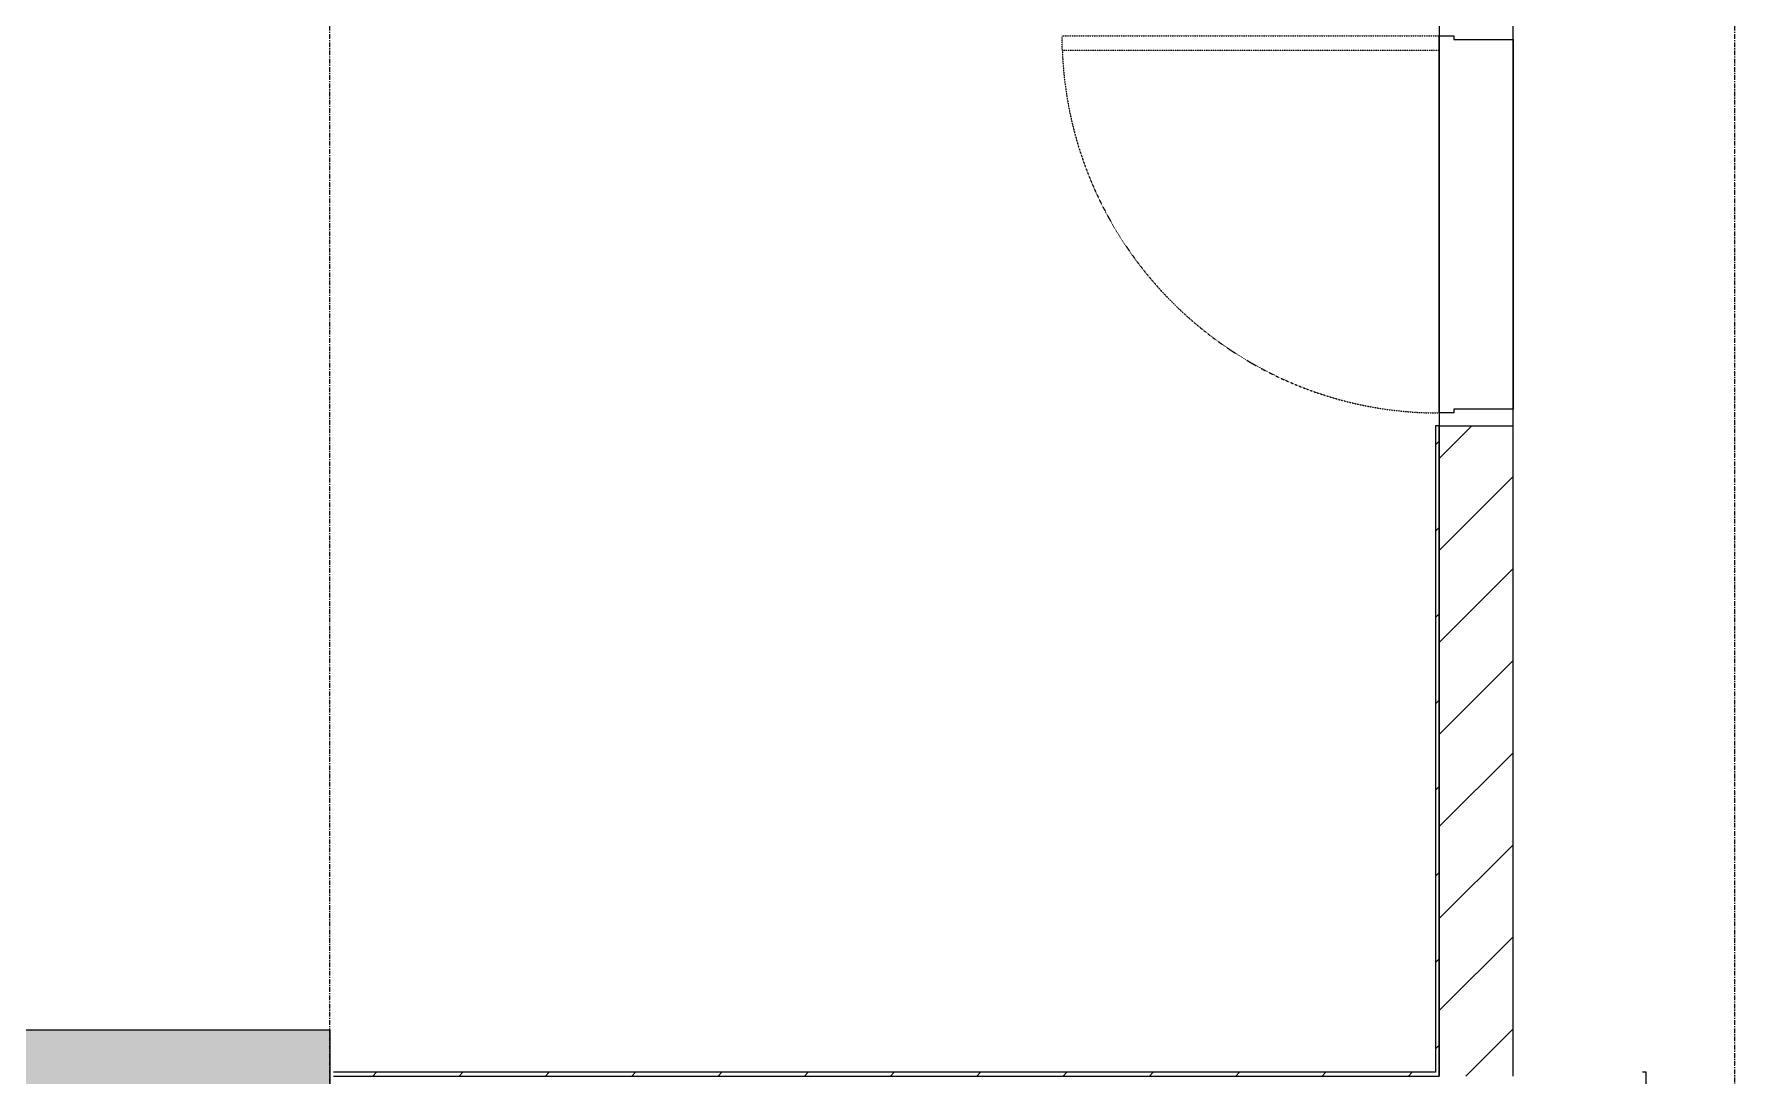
# Model space of a CAD drawing. Header units: millimetres. Extents: x 5359 to 218750, y -16347 to 109893.
# Drawn here: x 38053 to 42653, y 61837 to 64655 of the extents above; entities that cross this region are included whole.
import ezdxf

# ---------------------------------------------------------------- set-up
doc = ezdxf.new("R2010")
doc.units = ezdxf.units.MM
doc.linetypes.add('Grid Line', pattern=[22.225, 12.7, -3.175, 3.175, -3.175])
doc.linetypes.add('NET VAN', pattern=[1.06, 0.53, -0.53])
for name, color, linetype, lineweight in [('0-1', 7, 'Continuous', 5), ('A-DETL-GENF-2', 9, 'NET VAN', 9), ('A-DOOR', 31, 'Continuous', 9), ('A-DOOR-FRAM', 31, 'Continuous', 9), ('A-FLOR-1', 9, 'Continuous', 9), ('A-WALL', 113, 'Continuous', 9), ('A-WALL-3', 113, 'Continuous', 18), ('A-WALL-PATT-2', 9, 'Continuous', 9), ('A-WALL-PATT-3', 111, 'Continuous', 9), ('I-WALL-1', 53, 'Continuous', 18), ('I-WALL-3', 2, 'Continuous', 18), ('S-COLS-2', 53, 'Continuous', 18), ('S-COLS-3', 9, 'Continuous', 9), ('S-GRID-1', 1, 'Grid Line', 9)]:
    doc.layers.add(name, color=color, linetype=linetype, lineweight=lineweight)
pattern_1 = [(45, (0, 0), (-116.67262, 116.67262), [])]

# ---------------------------------------------------------------- blocks, each defined once
blk = doc.blocks.new('M_Concrete-Rectangular-Column2 - 450x1300-812578-TKCS_MB ĐỊNH VỊ CỔNG-HÀNG RÀO')
at = {"layer": 'S-COLS-3'}
blk.add_hatch(color=256, dxfattribs=at).paths.add_polyline_path([(-650, 225), (-650, -225), (650, -225), (650, 225), (162, 225)])
at = {"layer": 'S-COLS-2'}
for p, q in [((-650, 225), (650, 225)), ((-650, -225), (-650, 225)), ((650, 225), (650, -225)), ((650, -225), (-650, -225))]:
    blk.add_line(p, q, dxfattribs=at)
blk = doc.blocks.new('NCV_TKTC_KET CAU_rvt-1-TKCS_MB ĐỊNH VỊ CỔNG-HÀNG RÀO')
at = {"layer": 'S-COLS-3', "rotation": 180}
blk.add_blockref('M_Concrete-Rectangular-Column2 - 450x1300-812578-TKCS_MB ĐỊNH VỊ CỔNG-HÀNG RÀO', (38202.6, 61736.9), dxfattribs=at)
blk = doc.blocks.new('NCV_TKTC_TANG 1_rvt-1-TKCS_MB ĐỊNH VỊ CỔNG-HÀNG RÀO')
at = {"layer": 'A-WALL-PATT-2'}
h = blk.add_hatch(dxfattribs=at)
h.set_pattern_fill('FP_3', color=256, style=0, pattern_type=2)
h.set_pattern_definition(pattern_1)
h.paths.add_polyline_path([(41842.6, 61836.9), (41852.6, 61836.9), (41852.6, 63595.3), (41842.6, 63595.3), (41842.6, 61846.9)])
h.paths.add_polyline_path([(41852.6, 64685.3), (41852.6, 64836.9), (41842.6, 64836.9), (41842.6, 64685.3)])
h = blk.add_hatch(dxfattribs=at)
h.set_pattern_fill('FP_3', color=256, style=0, pattern_type=2)
h.set_pattern_definition(pattern_1)
h.paths.add_polyline_path([(41671.8, 61836.9), (41842.6, 61836.9), (41842.6, 61846.9), (38862.6, 61846.9), (38862.6, 61836.9), (39251, 61836.9)])
at = {"layer": 'A-FLOR-1'}
for p, q in [((41852.6, 63630.3), (41852.6, 64650.3)), ((41852.6, 64650.3), (41852.6, 63630.3)), ((42052.6, 63640.3), (42052.6, 64640.3))]:
    blk.add_line(p, q, dxfattribs=at)
at = {"layer": 'I-WALL-1'}
for p, q in [((41852.6, 63595.3), (41842.6, 63595.3)), ((41842.6, 63595.3), (41842.6, 61846.9)), ((41852.6, 61836.9), (41852.6, 63595.3)), ((41842.6, 61846.9), (38862.6, 61846.9)), ((38862.6, 61836.9), (41842.6, 61836.9)), ((41842.6, 61836.9), (41852.6, 61836.9))]:
    blk.add_line(p, q, dxfattribs=at)
blk = doc.blocks.new('FD_05 - FD_05-1000x2200mm-835434-TKCS_MB ĐỊNH VỊ CỔNG-HÀNG RÀO')
at = {"layer": 'A-DETL-GENF-2'}
for p, q in [((470, 100), (470, 1120)), ((470, 1120), (510, 1120)), ((510, 1120), (510, 100)), ((510, 100), (470, 100))]:
    blk.add_line(p, q, dxfattribs=at)
blk.add_arc((510, 100), 1020, 92.2475, 180, dxfattribs=at)
at = {"layer": 'A-DOOR-FRAM'}
for p, q in [((-510, 100), (-545, 100)), ((-545, 100), (-545, -100)), ((-510, 60), (-510, 100)), ((545, 100), (510, 100)), ((510, 100), (510, 60)), ((545, -100), (545, 100)), ((-500, 60), (-510, 60)), ((-500, -100), (-500, 60)), ((510, 60), (500, 60)), ((500, 60), (500, -100)), ((-545, -100), (-500, -100)), ((500, -100), (545, -100))]:
    blk.add_line(p, q, dxfattribs=at)

msp = doc.modelspace()

# ---------------------------------------------------------------- hatches: boundary and pattern name
at = {"layer": 'A-WALL-PATT-3'}
h = msp.add_hatch(dxfattribs=at)
h.set_pattern_fill('FP_1', color=256, style=0, pattern_type=2)
h.set_pattern_definition([(45, (0, 0), (-124.4508, 124.4508), [])])
h.paths.add_polyline_path([(42052.6, 61836.9), (42052.6, 63595.3), (41852.6, 63595.3), (41852.6, 61836.9)])
h.paths.add_polyline_path([(42052.6, 64685.3), (42052.6, 64835.3), (41852.6, 64835.3), (41852.6, 64685.3), (41892.6, 64685.3)])
h.paths.add_polyline_path([(41852.6, 65035.3), (42052.6, 65035.3), (42052.6, 65886.9), (41852.6, 65886.9), (41852.6, 65511.5)])
h = msp.add_hatch(dxfattribs=at)
h.set_pattern_fill('FP_32', color=256, style=0, pattern_type=2)
h.set_pattern_definition(pattern_1)
h.paths.add_polyline_path([(42402.6, 57676.9), (42412.6, 57676.9), (42412.6, 61846.9), (42402.6, 61846.9), (42402.6, 57686.9)])

# ---------------------------------------------------------------- linework, layer by layer
at = {"layer": 'A-WALL'}
for p, q in [((41852.6, 63630.3), (41852.6, 64650.3)), ((42052.6, 64640.3), (42052.6, 63640.3)), ((42052.6, 61836.9), (42052.6, 63595.3))]:
    msp.add_line(p, q, dxfattribs=at)
at = {"layer": 'A-WALL-3'}
msp.add_line((41852.6, 63595.3), (41852.6, 61836.9), dxfattribs=at)
at = {"layer": 'I-WALL-3'}
for p, q in [((42412.6, 61846.9), (42402.6, 61846.9)), ((42412.6, 57676.9), (42412.6, 61846.9))]:
    msp.add_line(p, q, dxfattribs=at)
at = {"layer": 'S-GRID-1'}
for p, q in [((38852.6, 13102.5), (38852.6, 80482.7)), ((42652.6, 13102.5), (42652.6, 80482.7))]:
    msp.add_line(p, q, dxfattribs=at)

# ---------------------------------------------------------------- block references
at = {"layer": '0-1'}
for name in ['NCV_TKTC_KET CAU_rvt-1-TKCS_MB ĐỊNH VỊ CỔNG-HÀNG RÀO', 'NCV_TKTC_TANG 1_rvt-1-TKCS_MB ĐỊNH VỊ CỔNG-HÀNG RÀO']:
    msp.add_blockref(name, (0, 0), dxfattribs=at)
at = {"layer": 'A-DOOR', "rotation": 89.99999999999991}
msp.add_blockref('FD_05 - FD_05-1000x2200mm-835434-TKCS_MB ĐỊNH VỊ CỔNG-HÀNG RÀO', (41952.6, 64140.3), dxfattribs=at)

doc.saveas('drawing.dxf')
